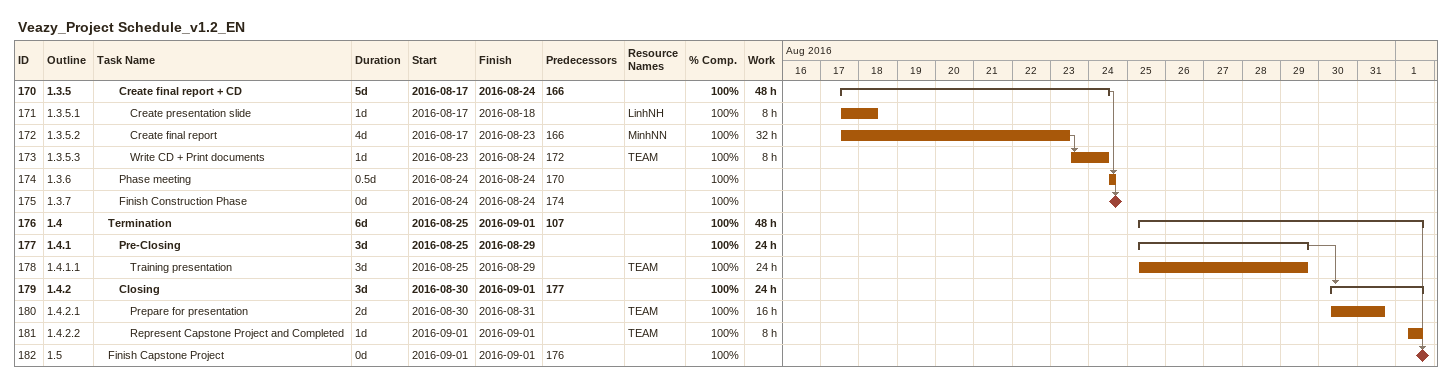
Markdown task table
Veazy_Project Schedule_v1.2_EN

| ID | WBS | Task | Duration | Start | Finish | Predecessors | Resources | % complete | Work (h) |
|---|---|---|---|---|---|---|---|---|---|
| 170 | 1.3.5 | **Create final report + CD** | 5d | 2016-08-17 | 2016-08-24 | 166 |  | 100 | 48 |
| 171 | 1.3.5.1 | Create presentation slide | 1d | 2016-08-17 | 2016-08-18 |  | LinhNH | 100 | 8 |
| 172 | 1.3.5.2 | Create final report | 4d | 2016-08-17 | 2016-08-23 | 166 | MinhNN | 100 | 32 |
| 173 | 1.3.5.3 | Write CD + Print documents | 1d | 2016-08-23 | 2016-08-24 | 172 | TEAM | 100 | 8 |
| 174 | 1.3.6 | Phase meeting | 0.5d | 2016-08-24 | 2016-08-24 | 170 |  | 100 |  |
| 175 | 1.3.7 | Finish Construction Phase | 0d | 2016-08-24 | 2016-08-24 | 174 |  | 100 |  |
| 176 | 1.4 | **Termination** | 6d | 2016-08-25 | 2016-09-01 | 107 |  | 100 | 48 |
| 177 | 1.4.1 | **Pre-Closing** | 3d | 2016-08-25 | 2016-08-29 |  |  | 100 | 24 |
| 178 | 1.4.1.1 | Training presentation | 3d | 2016-08-25 | 2016-08-29 |  | TEAM | 100 | 24 |
| 179 | 1.4.2 | **Closing** | 3d | 2016-08-30 | 2016-09-01 | 177 |  | 100 | 24 |
| 180 | 1.4.2.1 | Prepare for presentation | 2d | 2016-08-30 | 2016-08-31 |  | TEAM | 100 | 16 |
| 181 | 1.4.2.2 | Represent Capstone Project and Completed | 1d | 2016-09-01 | 2016-09-01 |  | TEAM | 100 | 8 |
| 182 | 1.5 | Finish Capstone Project | 0d | 2016-09-01 | 2016-09-01 | 176 |  | 100 |  |
